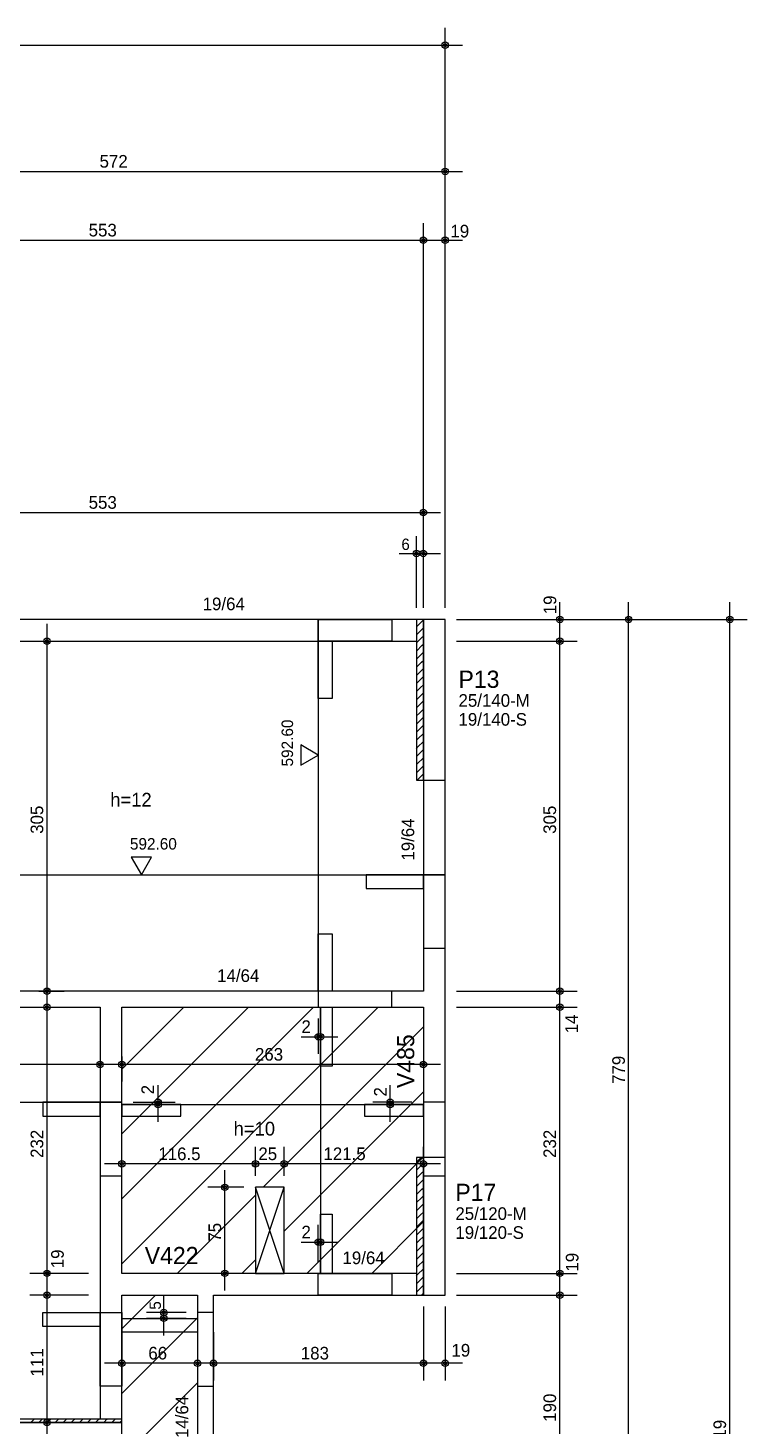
# Model space of a CAD drawing. Header units: metres. Extents: x 310 to 5592, y 1610 to 4022.
# Drawn here: x 4965 to 5592, y 2683 to 3902 of the extents above; entities that cross this region are included whole.
import ezdxf

# ---------------------------------------------------------------- set-up
doc = ezdxf.new("R2010")
doc.units = ezdxf.units.M
for name, color, linetype in [('MTH-224', 4, 'Continuous'), ('MTH-230', 1, 'Continuous'), ('MTH-COTAS7', 31, 'Continuous'), ('MTH-DIM-PILAR', 3, 'Continuous'), ('MTH-DIM-VIGA', 3, 'Continuous'), ('MTH-EIXO-215', 1, 'Continuous'), ('MTH-FACE-VIGA', 7, 'Continuous'), ('MTH-LINHA-SEÇÃO', 16, 'Continuous'), ('MTH-PILAR-SEGUE', 5, 'Continuous'), ('MTH-SIMB_COTA', 3, 'Continuous'), ('MTH-TIT1-PILAR', 5, 'Continuous'), ('MTH-TIT1-VIGA', 5, 'Continuous'), ('MTH-TRACEJADO-216', 1, 'Continuous'), ('MTH-TXT', 4, 'Continuous'), ('MTH-TXT-NEGRITO', 5, 'Continuous')]:
    doc.layers.add(name, color=color, linetype=linetype)

msp = doc.modelspace()

# ---------------------------------------------------------------- linework, layer by layer
at = {"layer": 'MTH-224', "linetype": 'Continuous'}
for points in [[(5202.548642, 3259.09894), (5217.847112, 3267.931943), (5202.548642, 3276.764067), (5202.548642, 3259.09894)], [(5054.751194, 3178.810307), (5063.584198, 3163.511837), (5072.416322, 3178.810307), (5054.751194, 3178.810307)]]:
    msp.add_lwpolyline(points, dxfattribs=at)
at = {"layer": 'MTH-230', "linetype": 'Continuous'}
for p, q in [((5163.011366, 2816.135401), (5188.011366, 2891.135401)), ((5188.011366, 2816.135401), (5163.011366, 2891.135401))]:
    msp.add_line(p, q, dxfattribs=at)
at = {"layer": 'MTH-COTAS7', "linetype": 'Continuous'}
for p, q in [((5328.511366, 3396.1355), (5328.511366, 3901.665182)), ((561.511366, 3886.665182), (5343.511366, 3886.665182)), ((5328.511366, 3406.1355), (5328.511366, 3791.636556)), ((4741.511366, 3776.636556), (5343.511366, 3776.636556)), ((5309.511366, 3396.135501), (5309.511366, 3731.636556)), ((5309.511366, 3396.135501), (5309.511366, 3731.636556)), ((5328.511366, 3396.1355), (5328.511366, 3731.636556)), ((4741.511366, 3716.636556), (5324.511366, 3716.636556)), ((5294.511366, 3716.636556), (5343.511366, 3716.636556)), ((5309.511366, 3406.135501), (5309.511366, 3494.289635)), ((4741.511366, 3479.289635), (5324.511366, 3479.289635)), ((5303.511366, 3396.135501), (5303.511366, 3458.684776)), ((5309.511366, 3396.135501), (5309.511366, 3458.684776)), ((5288.511366, 3443.684776), (5324.511366, 3443.684776)), ((5428.511366, 3352.135501), (5428.511366, 3401.1355)), ((5488.511366, 2592.135465), (5488.511366, 3401.1355)), ((5576.757106, 1952.135502), (5576.757106, 3401.1355)), ((4981.296887, 3047.1355), (4981.296887, 3382.135501)), ((5338.511366, 3386.1355), (5503.511366, 3386.1355)), ((5338.511366, 3386.1355), (5591.757106, 3386.1355)), ((5338.511366, 3386.1355), (5443.511366, 3386.1355)), ((5428.511366, 3047.1355), (5428.511366, 3382.135501)), ((4980.507132, 3367.135501), (4996.296887, 3367.135501)), ((5338.511366, 3367.135501), (5443.511366, 3367.135501)), ((5338.511366, 3367.135501), (5443.511366, 3367.135501)), ((5428.511366, 3033.1355), (5428.511366, 3077.1355)), ((4974.19331, 3062.1355), (4996.296887, 3062.1355)), ((4981.296887, 2801.135501), (4981.296887, 3063.1355)), ((5338.511366, 3062.1355), (5443.511366, 3062.1355)), ((5338.511366, 3062.1355), (5443.511366, 3062.1355)), ((5428.511366, 2801.135501), (5428.511366, 3063.1355)), ((4986.511364, 3048.1355), (4996.296887, 3048.1355)), ((5338.511366, 3048.1355), (5443.511366, 3048.1355)), ((5338.511366, 3048.1355), (5443.511366, 3048.1355)), ((5027.511361, 3038.1355), (5027.511361, 2983.232143)), ((5217.847112, 3038.1355), (5217.847112, 3007.3855)), ((5219.847112, 3038.1355), (5219.847112, 3007.3855)), ((5202.847112, 3022.3855), (5234.847112, 3022.3855)), ((5042.511361, 2998.232143), (4633.515894, 2998.232143)), ((5324.511366, 2998.232143), (5031.511362, 2998.232143)), ((5046.511362, 3005.209208), (5046.511362, 2983.232143)), ((5309.511366, 3006.466869), (5309.511366, 2983.232143)), ((5078.138256, 2948.230509), (5078.138256, 2980.230509)), ((5280.561057, 2948.230509), (5280.561057, 2980.230509)), ((5056.511362, 2965.230509), (5093.138256, 2965.230509)), ((5056.511362, 2963.230509), (5093.138256, 2963.230509)), ((5299.511366, 2965.230509), (5265.561057, 2965.230509)), ((5299.511366, 2963.230509), (5265.561057, 2963.230509)), ((5046.511362, 2911.230509), (5046.511362, 2926.533561)), ((5163.011364, 2901.135495), (5163.011364, 2926.533561)), ((5163.011364, 2901.135495), (5163.011364, 2926.533561)), ((5188.011378, 2901.135495), (5188.011378, 2926.533561)), ((5188.011378, 2901.135495), (5188.011378, 2926.533561)), ((5309.511366, 2890.565791), (5309.511366, 2926.533561)), ((5178.011364, 2911.533561), (5031.511362, 2911.533561)), ((5136.395649, 2801.135501), (5136.395649, 2906.135495)), ((5203.011378, 2911.533561), (5148.011364, 2911.533561)), ((5324.511366, 2911.533561), (5173.011378, 2911.533561)), ((5153.011364, 2891.135495), (5121.395649, 2891.135495)), ((5217.847112, 2826.135501), (5217.847112, 2858.280301)), ((5219.847112, 2826.135501), (5219.847112, 2858.280301)), ((5202.847112, 2843.280301), (5234.847112, 2843.280301)), ((4981.296887, 2782.135501), (4981.296887, 2831.135501)), ((5428.511366, 2782.135501), (5428.511366, 2831.135501)), ((5017.511362, 2816.135501), (4966.296887, 2816.135501)), ((5017.511362, 2816.135501), (4966.296887, 2816.135501)), ((5135.522991, 2816.135501), (5121.395649, 2816.135501)), ((5338.511366, 2816.135501), (5443.511366, 2816.135501)), ((5338.511366, 2816.135501), (5443.511366, 2816.135501)), ((4981.296887, 2671.135503), (4981.296887, 2812.135501)), ((5428.511366, 2592.135465), (5428.511366, 2812.135501)), ((5017.511362, 2797.135501), (4966.296887, 2797.135501)), ((5017.511362, 2797.135501), (4966.296887, 2797.135501)), ((5083.072998, 2761.912697), (5083.072998, 2796.912697)), ((5338.511366, 2797.135501), (5443.511366, 2797.135501)), ((5338.511366, 2797.135501), (5443.511366, 2797.135501)), ((5102.511366, 2781.912697), (5068.072998, 2781.912697)), ((5309.511366, 2787.135501), (5309.511366, 2722.75702)), ((5328.511366, 2787.135501), (5328.511366, 2722.75702)), ((5102.511366, 2776.912697), (5068.072998, 2776.912697)), ((5309.511366, 2777.135501), (5309.511366, 2722.75702)), ((5126.511366, 2764.81614), (5126.511366, 2722.75702)), ((5127.511366, 2737.75702), (5031.511362, 2737.75702)), ((5046.511362, 2737.846859), (5046.511362, 2722.75702)), ((5324.511366, 2737.75702), (5111.511366, 2737.75702)), ((5112.511366, 2740.018856), (5112.511366, 2722.75702)), ((5343.511366, 2737.75702), (5294.511366, 2737.75702)), ((4972.576889, 2686.135503), (4996.296887, 2686.135503))]:
    msp.add_line(p, q, dxfattribs=at)
at = {"layer": 'MTH-EIXO-215', "linetype": 'Continuous'}
for p, q in [((5046.511361, 2767.898812), (5075.74805, 2797.135501)), ((5046.511361, 2711.330269), (5112.511366, 2777.330274)), ((5046.511361, 2654.761727), (5112.511366, 2720.761732))]:
    msp.add_line(p, q, dxfattribs=at)
at = {"layer": 'MTH-FACE-VIGA', "linetype": 'Continuous'}
for p, q in [((5303.511366, 3379.78337), (5309.4956, 3385.767603)), ((5303.511366, 3372.712302), (5309.178985, 3378.37992)), ((5309.178985, 3378.37992), (5309.511366, 3378.712302)), ((5309.4956, 3385.767603), (5309.511366, 3385.78337)), ((5303.511366, 3365.641234), (5308.86237, 3370.992238)), ((5303.511366, 3358.570167), (5308.545755, 3363.604555)), ((5308.545755, 3363.604555), (5309.511366, 3364.570167)), ((5308.86237, 3370.992238), (5309.511366, 3371.641234)), ((5303.511366, 3351.499099), (5308.22914, 3356.216872)), ((5308.22914, 3356.216872), (5309.511366, 3357.499099)), ((5303.511366, 3344.428031), (5307.912525, 3348.829189)), ((5303.511366, 3337.356963), (5307.59591, 3341.441506)), ((5307.59591, 3341.441506), (5309.511366, 3343.356963)), ((5307.912525, 3348.829189), (5309.511366, 3350.428031)), ((5303.511366, 3330.285895), (5307.279295, 3334.053824)), ((5306.96268, 3326.666141), (5309.511366, 3329.214828)), ((5307.279295, 3334.053824), (5309.511366, 3336.285895)), ((5303.511366, 3323.214828), (5306.96268, 3326.666141)), ((5303.511366, 3316.14376), (5306.646065, 3319.278458)), ((5306.32945, 3311.890775), (5309.511366, 3315.072692)), ((5306.646065, 3319.278458), (5309.511366, 3322.14376)), ((5303.511366, 3309.072692), (5306.32945, 3311.890775)), ((5303.511366, 3302.001624), (5306.012835, 3304.503092)), ((5306.012835, 3304.503092), (5309.511366, 3308.001624)), ((5303.511366, 3294.930556), (5305.69622, 3297.11541)), ((5305.379605, 3289.727727), (5309.511366, 3293.859489)), ((5305.69622, 3297.11541), (5309.511366, 3300.930556)), ((5303.511366, 3287.859489), (5305.379605, 3289.727727)), ((5303.511366, 3280.788421), (5305.06299, 3282.340044)), ((5304.746375, 3274.952361), (5309.511366, 3279.717353)), ((5305.06299, 3282.340044), (5309.511366, 3286.788421)), ((5303.511366, 3273.717353), (5304.746375, 3274.952361)), ((5303.511366, 3266.646285), (5304.42976, 3267.564678)), ((5304.42976, 3267.564678), (5309.511366, 3272.646285)), ((5303.511366, 3259.575217), (5304.113145, 3260.176996)), ((5303.79653, 3252.789313), (5309.511366, 3258.504149)), ((5304.113145, 3260.176996), (5309.511366, 3265.575217)), ((5303.511366, 3252.504149), (5303.79653, 3252.789313)), ((5304.213784, 3246.1355), (5309.511366, 3251.433082)), ((5303.511366, 2913.092895), (5307.553973, 2917.135501)), ((5303.511366, 2906.021827), (5309.242226, 2911.752686)), ((5303.511366, 2898.950759), (5308.870064, 2904.309457)), ((5308.870064, 2904.309457), (5309.511366, 2904.950759)), ((5309.242226, 2911.752686), (5309.511366, 2912.021827)), ((5303.511366, 2891.879691), (5308.497903, 2896.866227)), ((5303.511366, 2884.808623), (5308.125741, 2889.422998)), ((5308.125741, 2889.422998), (5309.511366, 2890.808623)), ((5308.497903, 2896.866227), (5309.511366, 2897.879691)), ((5303.511366, 2877.737555), (5307.75358, 2881.979769)), ((5307.381418, 2874.53654), (5309.511366, 2876.666488)), ((5307.75358, 2881.979769), (5309.511366, 2883.737555)), ((5303.511366, 2870.666488), (5307.381418, 2874.53654)), ((5303.511366, 2863.59542), (5307.009257, 2867.09331)), ((5307.009257, 2867.09331), (5309.511366, 2869.59542)), ((5303.511366, 2856.524352), (5306.637096, 2859.650081)), ((5303.511366, 2849.453284), (5306.264934, 2852.206852)), ((5306.264934, 2852.206852), (5309.511366, 2855.453284)), ((5306.637096, 2859.650081), (5309.511366, 2862.524352)), ((5303.511366, 2842.382216), (5305.892773, 2844.763622)), ((5305.520611, 2837.320393), (5309.511366, 2841.311149)), ((5305.892773, 2844.763622), (5309.511366, 2848.382216)), ((5303.511366, 2835.311149), (5305.520611, 2837.320393)), ((5303.511366, 2828.240081), (5305.14845, 2829.877164)), ((5305.14845, 2829.877164), (5309.511366, 2834.240081)), ((5303.511366, 2821.169013), (5304.776288, 2822.433935)), ((5304.404127, 2814.990705), (5309.511366, 2820.097945)), ((5304.776288, 2822.433935), (5309.511366, 2827.169013)), ((5303.511366, 2814.097945), (5304.404127, 2814.990705)), ((5303.511366, 2807.026877), (5304.031965, 2807.547476)), ((5303.659804, 2800.104247), (5309.511366, 2805.95581)), ((5304.031965, 2807.547476), (5309.511366, 2813.026877)), ((5303.511366, 2799.95581), (5303.659804, 2800.104247)), ((5307.762125, 2797.135501), (5309.511366, 2798.884742)), ((4967.092208, 2686.135503), (4969.124877, 2688.168172)), ((4969.124877, 2688.168172), (4970.092208, 2689.135503)), ((4974.163276, 2686.135503), (4976.285452, 2688.257679)), ((4976.285452, 2688.257679), (4977.163276, 2689.135503)), ((4981.234344, 2686.135503), (4983.446027, 2688.347186)), ((4983.446027, 2688.347186), (4984.234344, 2689.135503)), ((4988.305412, 2686.135503), (4990.606602, 2688.436693)), ((4990.606602, 2688.436693), (4991.305412, 2689.135503)), ((4995.37648, 2686.135503), (4997.767177, 2688.5262)), ((4997.767177, 2688.5262), (4998.37648, 2689.135503)), ((5002.447547, 2686.135503), (5004.927752, 2688.615707)), ((5004.927752, 2688.615707), (5005.447547, 2689.135503)), ((5009.518615, 2686.135503), (5012.088327, 2688.705215)), ((5012.088327, 2688.705215), (5012.518615, 2689.135503)), ((5016.589683, 2686.135503), (5019.248902, 2688.794722)), ((5019.248902, 2688.794722), (5019.589683, 2689.135503)), ((5023.660751, 2686.135503), (5026.409477, 2688.884229)), ((5026.409477, 2688.884229), (5026.660751, 2689.135503)), ((5030.731819, 2686.135503), (5033.570052, 2688.973736)), ((5033.570052, 2688.973736), (5033.731819, 2689.135503)), ((5037.802886, 2686.135503), (5040.730627, 2689.063243)), ((5040.730627, 2689.063243), (5040.802886, 2689.135503)), ((5044.873954, 2686.135503), (5046.511361, 2687.77291))]:
    msp.add_line(p, q, dxfattribs=at)
for points in [[(5309.511366, 3386.135501), (4925.511366, 3386.135501)], [(5309.511366, 3386.1355), (5303.511366, 3386.1355), (5303.511366, 3246.1355), (5309.511366, 3246.1355), (5309.511366, 3386.1355)], [(4651.515894, 3367.135501), (5303.511366, 3367.135501)], [(5309.511366, 3246.1355), (5309.511366, 3062.1355)], [(5328.511366, 3055.1355), (5328.511366, 3246.1355)], [(5309.511366, 3062.1355), (4648.515894, 3062.1355)], [(4925.511366, 3048.1355), (5027.511361, 3048.1355)], [(5027.511361, 3048.1355), (5027.511361, 2806.635501)], [(5046.511361, 2816.135501), (5046.511361, 3048.1355)], [(5046.511361, 3048.1355), (5309.511366, 3048.1355)], [(5309.511366, 3048.1355), (5309.511366, 2917.135501)], [(5328.511366, 2917.135501), (5328.511366, 3055.1355)], [(5309.511366, 2917.135501), (5303.511366, 2917.135501), (5303.511366, 2797.135501), (5309.511366, 2797.135501), (5309.511366, 2917.135501)], [(5163.011366, 2816.135401), (5188.011366, 2816.135401), (5188.011366, 2891.135401), (5163.011366, 2891.135401), (5163.011366, 2816.135401)], [(5119.511366, 2816.135501), (5046.511361, 2816.135501)], [(5303.511366, 2816.135501), (5119.511366, 2816.135501)], [(5027.511361, 2806.635501), (5027.511361, 2689.135503)], [(5046.511361, 2797.135501), (5112.511366, 2797.135501)], [(5046.511361, 2686.1355), (5046.511361, 2797.135501)], [(5112.511366, 2797.135501), (5112.511366, 2556.135501)], [(5126.511366, 2797.135501), (5309.511366, 2797.135501)], [(5126.511366, 2556.135501), (5126.511366, 2797.135501)], [(5046.511361, 2689.135503), (4806.511361, 2689.135503), (4806.511361, 2686.135503), (5046.511361, 2686.135503), (5046.511361, 2689.135503)]]:
    msp.add_lwpolyline(points, dxfattribs=at)
at = {"layer": 'MTH-LINHA-SEÇÃO', "linetype": 'Continuous'}
for p, q in [((5217.847112, 3386.135501), (5217.847112, 3048.1355)), ((4354.512171, 3163.511837), (5328.511366, 3163.511837)), ((5219.847112, 3048.1355), (5219.847112, 2816.135501)), ((4304.512172, 2965.230509), (5046.511362, 2965.230509)), ((5046.511362, 2963.230509), (5309.511366, 2963.230509))]:
    msp.add_line(p, q, dxfattribs=at)
for points in [[(5217.847112, 3367.135501), (5217.847112, 3386.135501), (5281.847112, 3386.135501), (5281.847112, 3367.135501), (5217.847112, 3367.135501)], [(5217.847112, 3317.135501), (5217.847112, 3367.135501), (5229.847112, 3367.135501), (5229.847112, 3317.135501), (5217.847112, 3317.135501)], [(5309.511366, 3163.511837), (5259.511366, 3163.511837), (5259.511366, 3151.511837), (5309.511366, 3151.511837), (5309.511366, 3163.511837)], [(5328.511366, 3163.511837), (5309.511366, 3163.511837), (5309.511366, 3099.511837), (5328.511366, 3099.511837), (5328.511366, 3163.511837)], [(5217.847112, 3062.1355), (5217.847112, 3112.1355), (5229.847112, 3112.1355), (5229.847112, 3062.1355), (5217.847112, 3062.1355)], [(5281.847112, 3062.1355), (5217.847112, 3062.1355), (5217.847112, 3048.1355), (5281.847112, 3048.1355), (5281.847112, 3062.1355)], [(5219.847112, 2996.6355), (5219.847112, 3048.1355), (5229.847112, 3048.1355), (5229.847112, 2996.6355), (5219.847112, 2996.6355)], [(5027.511362, 2965.230509), (4977.511362, 2965.230509), (4977.511362, 2953.230509), (5027.511362, 2953.230509), (5027.511362, 2965.230509)], [(5046.511362, 2965.230509), (5027.511362, 2965.230509), (5027.511362, 2901.230509), (5046.511362, 2901.230509), (5046.511362, 2965.230509)], [(5098.011362, 2963.230509), (5046.511362, 2963.230509), (5046.511362, 2953.230509), (5098.011362, 2953.230509), (5098.011362, 2963.230509)], [(5309.511366, 2963.230509), (5258.011366, 2963.230509), (5258.011366, 2953.230509), (5309.511366, 2953.230509), (5309.511366, 2963.230509)], [(5328.511366, 2965.230509), (5309.511366, 2965.230509), (5309.511366, 2901.230509), (5328.511366, 2901.230509), (5328.511366, 2965.230509)], [(5219.847112, 2816.135501), (5219.847112, 2867.635501), (5229.847112, 2867.635501), (5229.847112, 2816.135501), (5219.847112, 2816.135501)], [(5217.847112, 2797.135501), (5217.847112, 2816.135501), (5281.847112, 2816.135501), (5281.847112, 2797.135501), (5217.847112, 2797.135501)], [(4977.511361, 2781.912697), (5027.511361, 2781.912697), (5027.511361, 2769.912697), (4977.511361, 2769.912697), (4977.511361, 2781.912697)], [(5027.511361, 2781.912697), (5046.511361, 2781.912697), (5046.511361, 2717.912697), (5027.511361, 2717.912697), (5027.511361, 2781.912697)], [(5126.511361, 2717.912697), (5126.511361, 2781.912697), (5112.511361, 2781.912697), (5112.511361, 2717.912697), (5126.511361, 2717.912697)], [(5046.511361, 2776.912697), (5112.511361, 2776.912697), (5112.511361, 2764.912697), (5046.511361, 2764.912697), (5046.511361, 2776.912697)]]:
    msp.add_lwpolyline(points, dxfattribs=at)
at = {"layer": 'MTH-PILAR-SEGUE', "linetype": 'Continuous'}
for points in [[(5309.511366, 3246.1355), (5328.511366, 3246.1355), (5328.511366, 3386.1355), (5309.511366, 3386.1355), (5309.511366, 3246.1355)], [(5309.511366, 2797.135501), (5328.511366, 2797.135501), (5328.511366, 2917.135501), (5309.511366, 2917.135501), (5309.511366, 2797.135501)], [(5046.511366, 2667.1355), (5046.511366, 2686.1355), (4806.511366, 2686.1355), (4806.511366, 2667.1355), (5046.511366, 2667.1355)]]:
    msp.add_lwpolyline(points, dxfattribs=at)
at = {"layer": 'MTH-SIMB_COTA', "linetype": 'Continuous'}
for centre, radius in [((5328.511366, 3886.665182), 2.8), ((5328.511366, 3886.665182), 1.4), ((5328.511366, 3776.636556), 2.8), ((5328.511366, 3776.636556), 1.4), ((5309.511366, 3716.636556), 2.8), ((5309.511366, 3716.636556), 2.8), ((5309.511366, 3716.636556), 1.4), ((5309.511366, 3716.636556), 1.4), ((5328.511366, 3716.636556), 2.8), ((5328.511366, 3716.636556), 1.4), ((5309.511366, 3479.289635), 2.8), ((5309.511366, 3479.289635), 1.4), ((5303.511366, 3443.684776), 2.8), ((5303.511366, 3443.684776), 1.4), ((5309.511366, 3443.684776), 2.8), ((5309.511366, 3443.684776), 1.4), ((5428.511366, 3386.1355), 2.8), ((5488.511366, 3386.1355), 2.8), ((5576.757106, 3386.1355), 2.8), ((5428.511366, 3386.1355), 1.4), ((5488.511366, 3386.1355), 1.4), ((5576.757106, 3386.1355), 1.4), ((4981.296887, 3367.135501), 2.8), ((4981.296887, 3367.135501), 1.4), ((5428.511366, 3367.135501), 2.8), ((5428.511366, 3367.135501), 2.8), ((5428.511366, 3367.135501), 1.4), ((5428.511366, 3367.135501), 1.4), ((4981.296887, 3062.1355), 2.8), ((4981.296887, 3062.1355), 1.4), ((5428.511366, 3062.1355), 2.8), ((5428.511366, 3062.1355), 2.8), ((5428.511366, 3062.1355), 1.4), ((5428.511366, 3062.1355), 1.4), ((4981.296887, 3048.1355), 2.8), ((4981.296887, 3048.1355), 1.4), ((5428.511366, 3048.1355), 2.8), ((5428.511366, 3048.1355), 2.8), ((5428.511366, 3048.1355), 1.4), ((5428.511366, 3048.1355), 1.4), ((5217.847112, 3022.3855), 2.8), ((5217.847112, 3022.3855), 1.4), ((5219.847112, 3022.3855), 2.8), ((5219.847112, 3022.3855), 1.4), ((5027.511361, 2998.232143), 2.8), ((5027.511361, 2998.232143), 1.4), ((5046.511362, 2998.232143), 2.8), ((5046.511362, 2998.232143), 1.4), ((5309.511366, 2998.232143), 2.8), ((5309.511366, 2998.232143), 1.4), ((5078.138256, 2965.230509), 2.8), ((5078.138256, 2963.230509), 2.8), ((5078.138256, 2965.230509), 1.4), ((5078.138256, 2963.230509), 1.4), ((5280.561057, 2965.230509), 2.8), ((5280.561057, 2963.230509), 2.8), ((5280.561057, 2965.230509), 1.4), ((5280.561057, 2963.230509), 1.4), ((5046.511362, 2911.533561), 2.8), ((5046.511362, 2911.533561), 1.4), ((5163.011364, 2911.533561), 2.8), ((5163.011364, 2911.533561), 2.8), ((5163.011364, 2911.533561), 1.4), ((5163.011364, 2911.533561), 1.4), ((5188.011378, 2911.533561), 2.8), ((5188.011378, 2911.533561), 2.8), ((5188.011378, 2911.533561), 1.4), ((5188.011378, 2911.533561), 1.4), ((5309.511366, 2911.533561), 2.8), ((5309.511366, 2911.533561), 1.4), ((5136.395649, 2891.135495), 2.8), ((5136.395649, 2891.135495), 1.4), ((5217.847112, 2843.280301), 2.8), ((5217.847112, 2843.280301), 1.4), ((5219.847112, 2843.280301), 2.8), ((5219.847112, 2843.280301), 1.4), ((4981.296887, 2816.135501), 2.8), ((4981.296887, 2816.135501), 2.8), ((4981.296887, 2816.135501), 1.4), ((4981.296887, 2816.135501), 1.4), ((5136.395649, 2816.135501), 2.8), ((5136.395649, 2816.135501), 1.4), ((5428.511366, 2816.135501), 2.8), ((5428.511366, 2816.135501), 2.8), ((5428.511366, 2816.135501), 1.4), ((5428.511366, 2816.135501), 1.4), ((4981.296887, 2797.135501), 2.8), ((4981.296887, 2797.135501), 2.8), ((4981.296887, 2797.135501), 1.4), ((4981.296887, 2797.135501), 1.4), ((5428.511366, 2797.135501), 2.8), ((5428.511366, 2797.135501), 2.8), ((5428.511366, 2797.135501), 1.4), ((5428.511366, 2797.135501), 1.4), ((5083.072998, 2781.912697), 2.8), ((5083.072998, 2776.912697), 2.8), ((5083.072998, 2781.912697), 1.4), ((5083.072998, 2776.912697), 1.4), ((5046.511362, 2737.75702), 2.8), ((5046.511362, 2737.75702), 1.4), ((5112.511366, 2737.75702), 2.8), ((5112.511366, 2737.75702), 1.4), ((5126.511366, 2737.75702), 2.8), ((5126.511366, 2737.75702), 1.4), ((5309.511366, 2737.75702), 2.8), ((5309.511366, 2737.75702), 2.8), ((5309.511366, 2737.75702), 1.4), ((5309.511366, 2737.75702), 1.4), ((5328.511366, 2737.75702), 2.8), ((5328.511366, 2737.75702), 1.4), ((4981.296887, 2686.135503), 2.8), ((4981.296887, 2686.135503), 1.4)]:
    msp.add_circle(centre, radius, dxfattribs=at)
at = {"layer": 'MTH-TRACEJADO-216'}
for p, q in [((5046.511361, 2824.467354), (5270.179507, 3048.1355)), ((5046.511361, 2881.035897), (5213.610965, 3048.1355)), ((5046.511361, 2937.604439), (5157.042422, 3048.1355)), ((5046.511361, 2994.172982), (5100.47388, 3048.1355)), ((5169.74795, 2891.135401), (5309.511366, 3030.898817)), ((5188.011366, 2852.830274), (5309.511366, 2974.330274)), ((5207.885135, 2816.135501), (5309.511366, 2917.761732)), ((5094.74805, 2816.135501), (5163.011366, 2884.398817)), ((5264.453678, 2816.135501), (5309.511366, 2861.193189)), ((5151.316593, 2816.135501), (5163.011366, 2827.830274))]:
    msp.add_line(p, q, dxfattribs=at)

# ---------------------------------------------------------------- texts
at = {"layer": 'MTH-COTAS7', "linetype": 'Continuous'}
for s, height, p in [('572', 11, (5027.111366, 3779.936556)), ('553', 11, (5017.611366, 3719.936556)), ('19', 11, (5333.062591, 3719.065443)), ('553', 11, (5017.611366, 3482.589635)), ('6', 9.9, (5290.31137, 3446.654776)), ('2', 11, (5203.180449, 3025.6855)), ('263', 11, (5162.611364, 3001.532143)), ('116.5', 11, (5078.361363, 2914.833561)), ('25', 11, (5165.611371, 2914.833561)), ('121.5', 11, (5222.361372, 2914.833561)), ('2', 11, (5203.180449, 2846.580301)), ('19', 11, (5333.981627, 2743.584932)), ('66', 11, (5069.611364, 2741.05702)), ('183', 11, (5202.611366, 2741.05702))]:
    msp.add_text(s, height=height, dxfattribs=at).set_placement(p)
for s, height, p in [('19', 11, (5425.360422, 3390.59534)), ('305', 11, (4977.996887, 3199.2355)), ('305', 11, (5425.211366, 3199.2355)), ('14', 11, (5444.225809, 3025.289097)), ('779', 11, (5485.211366, 2981.235483)), ('2', 11, (5074.59775, 2972.173204)), ('2', 11, (5277.422052, 2970.247102)), ('232', 11, (4977.996887, 2916.7355)), ('232', 11, (5425.211366, 2916.7355)), ('75', 11, (5133.095649, 2843.735498)), ('19', 11, (4995.879667, 2820.545429)), ('19', 11, (5444.740142, 2817.647774)), ('5', 9.9, (5080.582593, 2784.452615)), ('111', 11, (4977.996887, 2726.235502)), ('190', 11, (5425.211366, 2686.735483)), ('1419', 11, (5573.457106, 2655.735501))]:
    msp.add_text(s, height=height, rotation=90, dxfattribs=at).set_placement(p)
at = {"layer": 'MTH-DIM-PILAR', "linetype": 'Continuous'}
for s, p in [('25/140-M', (5340.120755, 3309.989571)), ('19/140-S', (5340.120755, 3293.489571)), ('25/120-M', (5337.410589, 2862.69639)), ('19/120-S', (5337.410589, 2846.19639))]:
    msp.add_text(s, height=11, dxfattribs=at).set_placement(p)
at = {"layer": 'MTH-DIM-VIGA', "linetype": 'Continuous'}
for p in [(5117.009996, 3394.135501), (5238.948802, 2824.135501)]:
    msp.add_text('19/64', height=11, dxfattribs=at).set_placement(p)
for s, rotation, p in [('19/64', 90, (5301.511366, 3175.891961)), ('14/64', 360, (5129.622971, 3070.1355)), ('14/64', 90, (5104.511366, 2672.579693))]:
    msp.add_text(s, height=11, rotation=rotation, dxfattribs=at).set_placement(p)
at = {"layer": 'MTH-TIT1-PILAR', "linetype": 'Continuous'}
for s, p in [('P13', (5340.120755, 3326.489571)), ('P17', (5337.410589, 2879.19639))]:
    msp.add_text(s, height=15, dxfattribs=at).set_placement(p)
at = {"layer": 'MTH-TIT1-VIGA', "linetype": 'Continuous'}
for s, rotation, p in [('V485', 90, (5301.511366, 2977.598164)), ('V422', 360, (5066.526559, 2824.135501))]:
    msp.add_text(s, height=15, rotation=rotation, dxfattribs=at).set_placement(p)
at = {"layer": 'MTH-TXT', "linetype": 'Continuous'}
msp.add_text('592.60', height=10, rotation=90, dxfattribs=at).set_placement((5195.847112, 3257.931943))
msp.add_text('592.60', height=10, dxfattribs=at).set_placement((5053.584198, 3185.511837))
at = {"layer": 'MTH-TXT-NEGRITO', "linetype": 'Continuous'}
for s, p in [('h=12', (5036.426053, 3222.970532)), ('h=10', (5143.995632, 2936.256672))]:
    msp.add_text(s, height=12, dxfattribs=at).set_placement(p)

doc.saveas('drawing.dxf')
